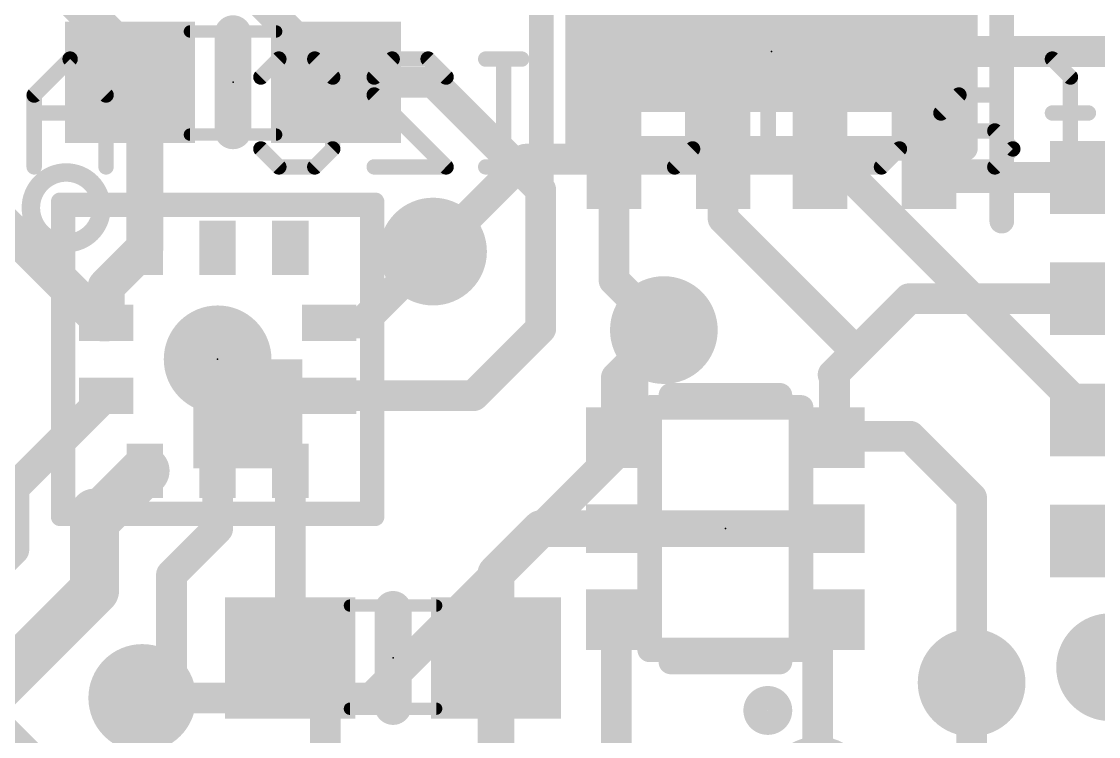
# Model space of a CAD drawing. Extents: x -0.1 to 25.5, y -0.1 to 17.9.
# Drawn here: x 11.08 to 19.97, y 5.78 to 11.68 of the extents above; entities that cross this region are included whole.
import ezdxf

# ---------------------------------------------------------------- set-up
doc = ezdxf.new("R2010")
doc.units = 0
for name, color, linetype in [('1', 12, 'CONTINUOUS'), ('16', 5, 'CONTINUOUS'), ('18', 110, 'CONTINUOUS'), ('21', 40, 'CONTINUOUS'), ('22', 6, 'CONTINUOUS'), ('23', 40, 'CONTINUOUS'), ('51', 253, 'CONTINUOUS')]:
    doc.layers.add(name, color=color, linetype=linetype)

# ---------------------------------------------------------------- blocks, each defined once
blk = doc.blocks.new('RECT')
blk.add_solid([(-0.5, -0.5), (0.5, -0.5), (-0.5, 0.5), (0.5, 0.5)])
blk = doc.blocks.new('ROUNDV')
at = {"const_width": 0.5}
blk.add_lwpolyline([(0, -0.25, 1), (0, 0.25, 1), (0, -0.25)], format="xyb", dxfattribs=at)

msp = doc.modelspace()

# ---------------------------------------------------------------- linework, layer by layer
at = {"layer": '1'}
for points, const_width in [([(13.677, 11.215), (12.0396, 12.8524)], 0.254), ([(11.977, 11.391), (10.795, 12.573)], 0.3048), ([(15.972, 11.714), (15.972, 12.28)], 0.3048), ([(17.672, 11.83), (17.272, 11.43)], 0.3048), ([(16.256, 11.43), (15.972, 11.714)], 0.3048), ([(17.272, 11.43), (16.256, 11.43)], 0.3048), ([(17.672, 11.068), (18.034, 11.43)], 0.254), ([(18.034, 11.43), (21.717, 11.43)], 0.254), ([(11.977, 11.176), (11.977, 11.391)], 0.3048), ([(11.975, 11.174), (11.977, 11.176)], 0.3048), ([(12.1, 11.049), (11.975, 11.174)], 0.3048), ([(13.677, 11.176), (13.677, 11.215)], 0.254), ([(14.478, 11.176), (13.677, 11.176)], 0.254), ([(15.367, 10.287), (14.478, 11.176)], 0.254), ([(12.1, 9.81), (12.1, 11.049)], 0.3048), ([(17.672, 10.58), (17.672, 11.068)], 0.254), ([(15.972, 9.5423), (15.972, 10.58)], 0.254), ([(16.872, 10.58), (16.872, 10.052)], 0.254), ([(18.762, 10.39), (18.572, 10.58)], 0.254), ([(20.346, 10.39), (18.762, 10.39)], 0.254), ([(15.367, 9.144), (15.367, 10.287)], 0.254), ([(11.7514, 9.19), (10.922, 10.0194)], 0.3048), ([(16.872, 10.052), (17.9705, 8.9535)], 0.254), ([(11.78, 9.49), (12.1, 9.81)], 0.3048), ([(13.889, 9.19), (14.478, 9.779)], 0.254), ([(11.78, 9.19), (11.78, 9.49)], 0.3048), ([(16.383, 9.1313), (15.972, 9.5423)], 0.254), ([(18.407, 9.39), (17.9705, 8.9535)], 0.254), ([(20.346, 9.39), (18.407, 9.39)], 0.254), ([(11.7514, 9.19), (11.78, 9.19)], 0.3048), ([(13.62, 9.19), (13.889, 9.19)], 0.254), ([(14.813, 8.59), (15.367, 9.144)], 0.254), ([(15.991, 8.7393), (16.383, 9.1313)], 0.254), ([(17.9705, 8.9535), (17.78, 8.763)], 0.254), ([(17.78, 8.763), (17.791, 8.752)], 0.254), ([(15.991, 8.243), (15.991, 8.7393)], 0.254), ([(17.791, 8.752), (17.791, 8.255)], 0.254), ([(11.78, 8.59), (11.018, 7.828)], 0.254), ([(13.62, 8.59), (14.813, 8.59)], 0.254), ([(17.791, 8.255), (17.791, 8.243)], 0.254), ([(18.415, 8.255), (17.791, 8.255)], 0.254), ([(18.923, 7.747), (18.415, 8.255)], 0.254), ([(12.1, 7.97), (11.75, 7.62)], 0.4064), ([(12.7, 7.97), (12.7, 7.493)], 0.254), ([(13.3, 7.97), (13.3, 6.4284)], 0.254), ([(11.018, 7.828), (11.018, 7.32)], 0.254), ([(11.75, 7.62), (11.684, 7.62)], 0.4064), ([(11.684, 7.62), (11.684, 6.985)], 0.4064), ([(18.923, 6.223), (18.923, 7.747)], 0.254), ([(15.367, 7.493), (14.9978, 7.1238)], 0.3048), ([(15.991, 7.493), (15.367, 7.493)], 0.3048), ([(15.991, 7.493), (17.791, 7.493)], 0.3048), ([(12.7, 7.493), (12.319, 7.112)], 0.254), ([(11.018, 7.32), (10.556, 6.858)], 0.254), ([(12.319, 7.112), (12.319, 6.3373)], 0.254), ([(14.9978, 7.1238), (14.9978, 6.4262)], 0.3048), ([(11.684, 6.985), (10.414, 5.715)], 0.4064), ([(15.991, 6.743), (15.991, 3.926)], 0.254), ([(17.653, 6.605), (17.791, 6.743)], 0.254), ([(17.653, 5.334), (17.653, 6.605)], 0.254), ([(14.9978, 6.4262), (14.9978, 4.3171)], 0.3048), ([(13.3, 6.4284), (13.2978, 6.4262)], 0.254), ([(13.589, 6.1394), (13.3, 6.4284)], 0.254), ([(12.0777, 6.096), (12.319, 6.3373)], 0.254), ([(13.589, 2.921), (13.589, 6.1394)], 0.254)]:
    msp.add_lwpolyline(points, dxfattribs=dict(at, const_width=const_width))
for points, const_width in [([(16.0259, 11.7679, 1), (15.9181, 11.6601)], 0.1524), ([(15.8958, 11.714, 1), (16.0482, 11.714)], 0.1524), ([(16.256, 11.5062, 1), (16.256, 11.3538)], 0.1524), ([(16.2021, 11.3761, 1), (16.3099, 11.4839)], 0.1524), ([(17.2181, 11.4839, 1), (17.3259, 11.3761)], 0.1524), ([(17.272, 11.3538, 1), (17.272, 11.5062)], 0.1524), ([(18.034, 11.4935, 1), (18.034, 11.3665)], 0.127), ([(18.0789, 11.3851, 1), (17.9891, 11.4749)], 0.127), ([(12.0532, 11.391, 1), (11.9008, 11.391)], 0.1524), ([(11.9231, 11.3371, 1), (12.0309, 11.4449)], 0.1524), ([(12.0289, 11.2279, 1), (11.9211, 11.1201)], 0.1524), ([(11.9211, 11.2279, 1), (12.0289, 11.1201)], 0.1524), ([(12.0309, 11.1221, 1), (11.9231, 11.2299)], 0.1524), ([(13.7405, 11.215, 1), (13.6135, 11.215)], 0.127), ([(13.677, 11.2395, 1), (13.677, 11.1125)], 0.127), ([(13.6321, 11.1701, 1), (13.7219, 11.2599)], 0.127), ([(14.5229, 11.2209, 1), (14.4331, 11.1311)], 0.127), ([(14.478, 11.1125, 1), (14.478, 11.2395)], 0.127), ([(11.9008, 11.176, 1), (12.0532, 11.176)], 0.1524), ([(12.1762, 11.049, 1), (12.0238, 11.049)], 0.1524), ([(13.6135, 11.176, 1), (13.7405, 11.176)], 0.127), ([(12.0461, 10.9951, 1), (12.1539, 11.1029)], 0.1524), ([(17.7355, 11.068, 1), (17.6085, 11.068)], 0.127), ([(17.6271, 11.1129, 1), (17.7169, 11.0231)], 0.127), ([(16.0355, 10.58, 1), (15.9085, 10.58)], 0.127), ([(16.9355, 10.58, 1), (16.8085, 10.58)], 0.127), ([(18.6169, 10.6249, 1), (18.5271, 10.5351)], 0.127), ([(17.6085, 10.58, 1), (17.7355, 10.58)], 0.127), ([(18.762, 10.4535, 1), (18.762, 10.3265)], 0.127), ([(18.7171, 10.3451, 1), (18.8069, 10.4349)], 0.127), ([(15.4305, 10.287, 1), (15.3035, 10.287)], 0.127), ([(15.3221, 10.2421, 1), (15.4119, 10.3319)], 0.127), ([(16.9169, 10.0969, 1), (16.8271, 10.0071)], 0.127), ([(16.8085, 10.052, 1), (16.9355, 10.052)], 0.127), ([(12.1539, 9.7561, 1), (12.0461, 9.8639)], 0.1524), ([(12.0238, 9.81, 1), (12.1762, 9.81)], 0.1524), ([(14.5229, 9.7341, 1), (14.4331, 9.8239)], 0.127), ([(11.8562, 9.49, 1), (11.7038, 9.49)], 0.1524), ([(11.7261, 9.5439, 1), (11.8339, 9.4361)], 0.1524), ([(16.0169, 9.5872, 1), (15.9271, 9.4974)], 0.127), ([(15.9085, 9.5423, 1), (16.0355, 9.5423)], 0.127), ([(18.407, 9.4535, 1), (18.407, 9.3265)], 0.127), ([(18.4519, 9.3451, 1), (18.3621, 9.4349)], 0.127), ([(11.7514, 9.2662, 1), (11.7514, 9.1138)], 0.1524), ([(11.78, 9.1138, 1), (11.78, 9.2662)], 0.1524), ([(11.6975, 9.1361, 1), (11.8053, 9.2439)], 0.1524), ([(11.7038, 9.19, 1), (11.8562, 9.19)], 0.1524), ([(13.62, 9.2535, 1), (13.62, 9.1265)], 0.127), ([(13.8441, 9.2349, 1), (13.9339, 9.1451)], 0.127), ([(13.889, 9.1265, 1), (13.889, 9.2535)], 0.127), ([(15.4119, 9.0991, 1), (15.3221, 9.1889)], 0.127), ([(16.4279, 9.0864, 1), (16.3381, 9.1762)], 0.127), ([(15.3035, 9.144, 1), (15.4305, 9.144)], 0.127), ([(16.3381, 9.0864, 1), (16.4279, 9.1762)], 0.127), ([(18.0154, 8.9086, 1), (17.9256, 8.9984)], 0.127), ([(17.9256, 8.9984, 1), (18.0154, 8.9086)], 0.127), ([(17.9256, 8.9086, 1), (18.0154, 8.9984)], 0.127), ([(17.8249, 8.8079, 1), (17.7351, 8.7181)], 0.127), ([(16.0545, 8.7393, 1), (15.9275, 8.7393)], 0.127), ([(15.9461, 8.7842, 1), (16.0359, 8.6944)], 0.127), ([(17.7351, 8.8079, 1), (17.8249, 8.7181)], 0.127), ([(17.8545, 8.752, 1), (17.7275, 8.752)], 0.127), ([(17.7461, 8.7071, 1), (17.8359, 8.7969)], 0.127), ([(11.8249, 8.5451, 1), (11.7351, 8.6349)], 0.127), ([(13.62, 8.6535, 1), (13.62, 8.5265)], 0.127), ([(14.813, 8.5265, 1), (14.813, 8.6535)], 0.127), ([(14.7681, 8.6349, 1), (14.8579, 8.5451)], 0.127), ([(17.8545, 8.255, 1), (17.7275, 8.255)], 0.127), ([(17.791, 8.3185, 1), (17.791, 8.1915)], 0.127), ([(18.4599, 8.2999, 1), (18.3701, 8.2101)], 0.127), ([(18.415, 8.1915, 1), (18.415, 8.3185)], 0.127), ([(15.9275, 8.243, 1), (16.0545, 8.243)], 0.127), ([(17.7275, 8.255, 1), (17.8545, 8.255)], 0.127), ([(17.7275, 8.243, 1), (17.8545, 8.243)], 0.127), ([(12.1718, 7.8982, 1), (12.0282, 8.0418)], 0.2032), ([(12.7635, 7.97, 1), (12.6365, 7.97)], 0.127), ([(13.3635, 7.97, 1), (13.2365, 7.97)], 0.127), ([(11.0815, 7.828, 1), (10.9545, 7.828)], 0.127), ([(10.9731, 7.8729, 1), (11.0629, 7.7831)], 0.127), ([(11.684, 7.7216, 1), (11.684, 7.5184)], 0.2032), ([(11.7856, 7.62, 1), (11.5824, 7.62)], 0.2032), ([(11.75, 7.5184, 1), (11.75, 7.7216)], 0.2032), ([(18.9865, 7.747, 1), (18.8595, 7.747)], 0.127), ([(18.8781, 7.7021, 1), (18.9679, 7.7919)], 0.127), ([(11.6782, 7.6918, 1), (11.8218, 7.5482)], 0.2032), ([(15.367, 7.5692, 1), (15.367, 7.4168)], 0.1524), ([(15.4209, 7.4391, 1), (15.3131, 7.5469)], 0.1524), ([(15.991, 7.5692, 1), (15.991, 7.4168)], 0.1524), ([(15.991, 7.4168, 1), (15.991, 7.5692)], 0.1524), ([(17.791, 7.4168, 1), (17.791, 7.5692)], 0.1524), ([(12.6365, 7.493, 1), (12.7635, 7.493)], 0.127), ([(12.7449, 7.4481, 1), (12.6551, 7.5379)], 0.127), ([(10.9545, 7.32, 1), (11.0815, 7.32)], 0.127), ([(11.0629, 7.2751, 1), (10.9731, 7.3649)], 0.127), ([(12.3825, 7.112, 1), (12.2555, 7.112)], 0.127), ([(12.2741, 7.1569, 1), (12.3639, 7.0671)], 0.127), ([(15.074, 7.1238, 1), (14.9216, 7.1238)], 0.1524), ([(14.9439, 7.1777, 1), (15.0517, 7.0699)], 0.1524), ([(11.7558, 6.9132, 1), (11.6122, 7.0568)], 0.2032), ([(11.5824, 6.985, 1), (11.7856, 6.985)], 0.2032), ([(16.0545, 6.743, 1), (15.9275, 6.743)], 0.127), ([(17.8359, 6.6981, 1), (17.7461, 6.7879)], 0.127), ([(17.7165, 6.605, 1), (17.5895, 6.605)], 0.127), ([(17.6081, 6.6499, 1), (17.6979, 6.5601)], 0.127), ([(15.074, 6.4262, 1), (14.9216, 6.4262)], 0.1524), ([(13.2529, 6.4711, 1), (13.3427, 6.3813)], 0.127), ([(13.3449, 6.4733, 1), (13.2551, 6.3835)], 0.127), ([(13.2365, 6.4284, 1), (13.3635, 6.4284)], 0.127), ([(13.3449, 6.3835, 1), (13.2551, 6.4733)], 0.127), ([(14.9216, 6.4262, 1), (15.074, 6.4262)], 0.1524), ([(12.2555, 6.3373, 1), (12.3825, 6.3373)], 0.127), ([(12.3639, 6.2924, 1), (12.2741, 6.3822)], 0.127), ([(13.6525, 6.1394, 1), (13.5255, 6.1394)], 0.127), ([(13.5441, 6.0945, 1), (13.6339, 6.1843)], 0.127), ([(18.8595, 6.223, 1), (18.9865, 6.223)], 0.127), ([(12.0328, 6.1409, 1), (12.1226, 6.0511)], 0.127)]:
    msp.add_lwpolyline(points, format="xyb", dxfattribs=dict(at, const_width=const_width))
at = {"layer": '16', "const_width": 0.254}
for points in [[(15.24, 10.541), (14.478, 9.779)], [(17.78, 10.541), (15.24, 10.541)], [(21.59, 6.731), (17.78, 10.541)], [(16.129, 8.8773), (16.383, 9.1313)], [(16.129, 8.255), (16.129, 8.8773)], [(13.97, 6.096), (16.129, 8.255)], [(10.287, 6.477), (11.557, 5.207)], [(18.923, 4.953), (18.923, 6.223)], [(12.0777, 6.096), (13.97, 6.096)]]:
    msp.add_lwpolyline(points, dxfattribs=at)
at = {"layer": '16', "const_width": 0.127}
for points in [[(15.24, 10.6045, 1), (15.24, 10.4775)], [(15.2849, 10.4961, 1), (15.1951, 10.5859)], [(17.8249, 10.5859, 1), (17.7351, 10.4961)], [(17.78, 10.4775, 1), (17.78, 10.6045)], [(14.4331, 9.8239, 1), (14.5229, 9.7341)], [(16.4279, 9.0864, 1), (16.3381, 9.1762)], [(16.1925, 8.8773, 1), (16.0655, 8.8773)], [(16.0841, 8.9222, 1), (16.1739, 8.8324)], [(16.1739, 8.2101, 1), (16.0841, 8.2999)], [(16.0655, 8.255, 1), (16.1925, 8.255)], [(18.9865, 6.223, 1), (18.8595, 6.223)], [(12.0777, 6.1595, 1), (12.0777, 6.0325)], [(13.97, 6.0325, 1), (13.97, 6.1595)], [(13.9251, 6.1409, 1), (14.0149, 6.0511)]]:
    msp.add_lwpolyline(points, format="xyb", dxfattribs=at)
at = {"layer": '21'}
for points, const_width in [([(15.372, 10.03), (15.372, 12.83)], 0.2032), ([(19.172, 12.83), (19.172, 10.03)], 0.2032), ([(12.827, 10.776), (12.827, 11.576)], 0.3048), ([(11.4, 10.19), (14, 10.19)], 0.1524), ([(11.4, 7.59), (11.4, 10.19)], 0.1524), ([(14, 10.19), (14, 7.59)], 0.1524), ([(16.441, 8.593), (17.341, 8.593)], 0.2032), ([(14, 7.59), (11.4, 7.59)], 0.1524), ([(14.1478, 6.8262), (14.1478, 6.0262)], 0.3048), ([(16.441, 6.393), (17.341, 6.393)], 0.2032)]:
    msp.add_lwpolyline(points, dxfattribs=dict(at, const_width=const_width))
for points, const_width in [([(12.9032, 11.576, 1), (12.7508, 11.576)], 0.1524), ([(12.7508, 10.776, 1), (12.9032, 10.776)], 0.1524), ([(11.45, 9.8485, 1), (11.45, 10.4315, 1), (11.45, 9.8485)], 0.1524), ([(11.4, 10.2281, 1), (11.4, 10.1519)], 0.0762), ([(11.4381, 10.19, 1), (11.3619, 10.19)], 0.0762), ([(14.0381, 10.19, 1), (13.9619, 10.19)], 0.0762), ([(14, 10.1519, 1), (14, 10.2281)], 0.0762), ([(15.3212, 10.03, 1), (15.4228, 10.03)], 0.1016), ([(19.1212, 10.03, 1), (19.2228, 10.03)], 0.1016), ([(16.441, 8.6438, 1), (16.441, 8.5422)], 0.1016), ([(17.341, 8.5422, 1), (17.341, 8.6438)], 0.1016), ([(11.4, 7.6281, 1), (11.4, 7.5519)], 0.0762), ([(14, 7.5519, 1), (14, 7.6281)], 0.0762), ([(11.3619, 7.59, 1), (11.4381, 7.59)], 0.0762), ([(13.9619, 7.59, 1), (14.0381, 7.59)], 0.0762), ([(14.224, 6.8262, 1), (14.0716, 6.8262)], 0.1524), ([(16.441, 6.4438, 1), (16.441, 6.3422)], 0.1016), ([(17.341, 6.3422, 1), (17.341, 6.4438)], 0.1016), ([(17.241, 5.893, 1), (17.241, 6.093, 1), (17.241, 5.893)], 0.2032), ([(14.0716, 6.0262, 1), (14.224, 6.0262)], 0.1524)]:
    msp.add_lwpolyline(points, format="xyb", dxfattribs=dict(at, const_width=const_width))
at = {"layer": '22', "const_width": 0.127}
for points in [[(11.4824, 11.3673), (11.1858, 11.0707)], [(11.779, 11.0707), (11.4824, 11.3673)], [(13.0568, 11.219), (13.2051, 11.3673)], [(13.2051, 11.3673), (13.5017, 11.3673)], [(13.5017, 11.3673), (13.65, 11.219)], [(13.9923, 11.219), (14.1406, 11.3673)], [(14.1406, 11.3673), (14.4372, 11.3673)], [(14.4372, 11.3673), (14.5855, 11.219)], [(15.2092, 11.3673), (14.9126, 11.3673)], [(15.0609, 10.4775), (15.0609, 11.3673)], [(17.3921, 11.3673), (17.2438, 11.3673)], [(17.2438, 11.3673), (17.2438, 10.4775)], [(19.7385, 11.219), (19.5902, 11.3673)], [(13.65, 11.219), (13.65, 10.6258)], [(13.9923, 11.0707), (13.9923, 11.219)], [(16.6201, 11.219), (16.6201, 10.6258)], [(19.7385, 10.4775), (19.7385, 11.219)], [(11.1858, 11.0707), (11.1858, 10.4775)], [(11.779, 10.4775), (11.779, 11.0707)], [(14.5855, 10.4775), (13.9923, 11.0707)], [(16.7684, 11.0707), (16.4718, 11.0707)], [(17.7344, 10.4775), (17.7344, 11.0707)], [(18.3276, 11.0707), (18.3276, 10.6258)], [(18.8182, 11.0707), (18.6699, 10.9224)], [(19.1148, 11.0707), (18.8182, 11.0707)], [(11.779, 10.9224), (11.1858, 10.9224)], [(18.6699, 10.9224), (18.6699, 10.4775)], [(19.8868, 10.9224), (19.5902, 10.9224)], [(19.1148, 10.7741), (18.6699, 10.7741)], [(19.2631, 10.6258), (19.1148, 10.7741)], [(13.2051, 10.4775), (13.0568, 10.6258)], [(13.65, 10.6258), (13.5017, 10.4775)], [(16.6201, 10.6258), (16.4718, 10.4775)], [(18.3276, 10.6258), (18.1793, 10.4775)], [(19.1148, 10.4775), (19.2631, 10.6258)], [(13.5017, 10.4775), (13.2051, 10.4775)], [(13.9923, 10.4775), (14.5855, 10.4775)], [(15.2092, 10.4775), (14.9126, 10.4775)], [(17.3921, 10.4775), (17.0955, 10.4775)], [(18.1793, 10.4775), (17.7344, 10.4775)], [(18.6699, 10.4775), (19.1148, 10.4775)]]:
    msp.add_lwpolyline(points, dxfattribs=at)
at = {"layer": '22', "const_width": 0.0635}
for points in [[(11.5048, 11.3897, 1), (11.4599, 11.3448)], [(11.5048, 11.3448, 1), (11.4599, 11.3897)], [(13.2051, 11.399, 1), (13.2051, 11.3355)], [(13.2276, 11.3448, 1), (13.1827, 11.3897)], [(13.5242, 11.3897, 1), (13.4792, 11.3448)], [(13.5017, 11.3355, 1), (13.5017, 11.399)], [(14.1406, 11.399, 1), (14.1406, 11.3355)], [(14.1631, 11.3448, 1), (14.1182, 11.3897)], [(14.4597, 11.3897, 1), (14.4148, 11.3448)], [(14.4372, 11.3355, 1), (14.4372, 11.399)], [(14.9126, 11.399, 1), (14.9126, 11.3355)], [(15.0926, 11.3673, 1), (15.0291, 11.3673)], [(15.2092, 11.3355, 1), (15.2092, 11.399)], [(17.2755, 11.3673, 1), (17.212, 11.3673)], [(17.2438, 11.399, 1), (17.2438, 11.3355)], [(17.3921, 11.3355, 1), (17.3921, 11.399)], [(19.6126, 11.3897, 1), (19.5677, 11.3448)], [(13.0344, 11.2414, 1), (13.0793, 11.1965)], [(13.6817, 11.219, 1), (13.6182, 11.219)], [(13.6275, 11.1965, 1), (13.6724, 11.2414)], [(14.0241, 11.219, 1), (13.9606, 11.219)], [(13.9699, 11.2414, 1), (14.0148, 11.1965)], [(14.5631, 11.1965, 1), (14.608, 11.2414)], [(16.6518, 11.219, 1), (16.5883, 11.219)], [(19.7702, 11.219, 1), (19.7067, 11.219)], [(19.716, 11.1965, 1), (19.7609, 11.2414)], [(11.2175, 11.0707, 1), (11.154, 11.0707)], [(11.1633, 11.0931, 1), (11.2082, 11.0482)], [(11.8107, 11.0707, 1), (11.7472, 11.0707)], [(11.7565, 11.0482, 1), (11.8014, 11.0931)], [(14.0148, 11.0931, 1), (13.9699, 11.0482)], [(16.4718, 11.1024, 1), (16.4718, 11.0389)], [(16.7684, 11.0389, 1), (16.7684, 11.1024)], [(17.7662, 11.0707, 1), (17.7027, 11.0707)], [(18.3593, 11.0707, 1), (18.2958, 11.0707)], [(18.8182, 11.1024, 1), (18.8182, 11.0389)], [(18.8407, 11.0482, 1), (18.7958, 11.0931)], [(19.1148, 11.0389, 1), (19.1148, 11.1024)], [(13.9606, 11.0707, 1), (14.0241, 11.0707)], [(11.1858, 10.9541, 1), (11.1858, 10.8906)], [(11.779, 10.8906, 1), (11.779, 10.9541)], [(18.7017, 10.9224, 1), (18.6382, 10.9224)], [(18.6475, 10.9448, 1), (18.6924, 10.8999)], [(19.5902, 10.9541, 1), (19.5902, 10.8906)], [(19.8868, 10.8906, 1), (19.8868, 10.9541)], [(18.6699, 10.8058, 1), (18.6699, 10.7423)], [(19.1373, 10.7965, 1), (19.0924, 10.7516)], [(19.1148, 10.7423, 1), (19.1148, 10.8058)], [(13.0793, 10.6482, 1), (13.0344, 10.6033)], [(13.6724, 10.6033, 1), (13.6275, 10.6482)], [(16.6425, 10.6033, 1), (16.5976, 10.6482)], [(18.35, 10.6033, 1), (18.3051, 10.6482)], [(19.2856, 10.6033, 1), (19.2406, 10.6482)], [(19.2406, 10.6033, 1), (19.2856, 10.6482)], [(13.6182, 10.6258, 1), (13.6817, 10.6258)], [(16.5883, 10.6258, 1), (16.6518, 10.6258)], [(18.2958, 10.6258, 1), (18.3593, 10.6258)], [(11.154, 10.4775, 1), (11.2175, 10.4775)], [(11.7472, 10.4775, 1), (11.8107, 10.4775)], [(13.2051, 10.5093, 1), (13.2051, 10.4458)], [(13.1827, 10.455, 1), (13.2276, 10.5)], [(13.4792, 10.5, 1), (13.5242, 10.455)], [(13.5017, 10.4458, 1), (13.5017, 10.5093)], [(13.9923, 10.5093, 1), (13.9923, 10.4458)], [(14.5631, 10.455, 1), (14.608, 10.5)], [(14.5855, 10.4458, 1), (14.5855, 10.5093)], [(14.9126, 10.5093, 1), (14.9126, 10.4458)], [(15.0291, 10.4775, 1), (15.0926, 10.4775)], [(15.2092, 10.4458, 1), (15.2092, 10.5093)], [(16.4493, 10.5, 1), (16.4943, 10.455)], [(17.0955, 10.5093, 1), (17.0955, 10.4458)], [(17.212, 10.4775, 1), (17.2755, 10.4775)], [(17.3921, 10.4458, 1), (17.3921, 10.5093)], [(17.7344, 10.5093, 1), (17.7344, 10.4458)], [(17.7027, 10.4775, 1), (17.7662, 10.4775)], [(18.1568, 10.5, 1), (18.2017, 10.455)], [(18.1793, 10.4458, 1), (18.1793, 10.5093)], [(18.6699, 10.5093, 1), (18.6699, 10.4458)], [(18.6382, 10.4775, 1), (18.7017, 10.4775)], [(19.0924, 10.5, 1), (19.1373, 10.455)], [(19.1148, 10.4458, 1), (19.1148, 10.5093)], [(19.7067, 10.4775, 1), (19.7702, 10.4775)]]:
    msp.add_lwpolyline(points, format="xyb", dxfattribs=at)
at = {"layer": '23'}
for p in [(17.272, 11.43), (12.827, 11.176), (12.7, 8.89), (16.891, 7.493), (14.1478, 6.4262)]:
    msp.add_point(p, dxfattribs=at)
at = {"layer": '51'}
for points, const_width in [([(15.672, 10.63), (15.672, 12.23)], 0.2032), ([(18.872, 12.23), (18.872, 10.63)], 0.2032), ([(13.183, 11.595), (12.471, 11.595)], 0.1016), ([(13.183, 10.744), (12.471, 10.744)], 0.1016), ([(18.872, 10.63), (15.672, 10.63)], 0.2032), ([(11.45, 10.14), (11.45, 7.64)], 0.1524), ([(13.95, 10.14), (11.45, 10.14)], 0.1524), ([(13.95, 7.64), (13.95, 10.14)], 0.1524), ([(16.266, 8.493), (17.516, 8.493)], 0.2032), ([(16.266, 6.493), (16.266, 8.493)], 0.2032), ([(17.516, 8.493), (17.516, 6.493)], 0.2032), ([(11.45, 7.64), (13.95, 7.64)], 0.1524), ([(13.7918, 6.8582), (14.5038, 6.8582)], 0.1016), ([(17.516, 6.493), (16.266, 6.493)], 0.2032), ([(13.7918, 6.0072), (14.5038, 6.0072)], 0.1016)]:
    msp.add_lwpolyline(points, dxfattribs=dict(at, const_width=const_width))
for points, const_width in [([(12.471, 11.6204, 1), (12.471, 11.5696)], 0.0508), ([(13.183, 11.5696, 1), (13.183, 11.6204)], 0.0508), ([(12.471, 10.7694, 1), (12.471, 10.7186)], 0.0508), ([(13.183, 10.7186, 1), (13.183, 10.7694)], 0.0508), ([(15.672, 10.6808, 1), (15.672, 10.5792)], 0.1016), ([(15.6212, 10.63, 1), (15.7228, 10.63)], 0.1016), ([(18.8212, 10.63, 1), (18.9228, 10.63)], 0.1016), ([(18.872, 10.5792, 1), (18.872, 10.6808)], 0.1016), ([(11.45, 9.8485, 1), (11.45, 10.4315, 1), (11.45, 9.8485)], 0.1524), ([(11.4881, 10.14, 1), (11.4119, 10.14)], 0.0762), ([(11.45, 10.1781, 1), (11.45, 10.1019)], 0.0762), ([(13.9881, 10.14, 1), (13.9119, 10.14)], 0.0762), ([(13.95, 10.1019, 1), (13.95, 10.1781)], 0.0762), ([(16.266, 8.5438, 1), (16.266, 8.4422)], 0.1016), ([(16.3168, 8.493, 1), (16.2152, 8.493)], 0.1016), ([(17.5668, 8.493, 1), (17.4652, 8.493)], 0.1016), ([(17.516, 8.4422, 1), (17.516, 8.5438)], 0.1016), ([(11.45, 7.6781, 1), (11.45, 7.6019)], 0.0762), ([(11.4119, 7.64, 1), (11.4881, 7.64)], 0.0762), ([(13.9119, 7.64, 1), (13.9881, 7.64)], 0.0762), ([(13.95, 7.6019, 1), (13.95, 7.6781)], 0.0762), ([(13.7918, 6.8836, 1), (13.7918, 6.8328)], 0.0508), ([(14.5038, 6.8328, 1), (14.5038, 6.8836)], 0.0508), ([(16.266, 6.5438, 1), (16.266, 6.4422)], 0.1016), ([(17.516, 6.4422, 1), (17.516, 6.5438)], 0.1016), ([(16.2152, 6.493, 1), (16.3168, 6.493)], 0.1016), ([(17.4652, 6.493, 1), (17.5668, 6.493)], 0.1016), ([(13.7918, 6.0326, 1), (13.7918, 5.9818)], 0.0508), ([(14.5038, 5.9818, 1), (14.5038, 6.0326)], 0.0508)]:
    msp.add_lwpolyline(points, format="xyb", dxfattribs=dict(at, const_width=const_width))

# ---------------------------------------------------------------- block references
at = {"layer": '1', "xscale": 1.075, "rotation": 180}
for p in [(11.977, 11.176), (13.677, 11.176)]:
    msp.add_blockref('RECT', p, dxfattribs=at)
at = {"layer": '1'}
for p, xscale, yscale, rotation in [((15.972, 10.58), 0.45, 0.9, 180), ((16.872, 10.58), 0.45, 0.9, 180), ((17.672, 10.58), 0.45, 0.9, 180), ((18.572, 10.58), 0.45, 0.9, 180), ((20.346, 10.39), 1.55, 0.6, 180), ((20.346, 9.39), 1.55, 0.6, 180), ((11.78, 9.19), 0.3, 0.45, 90), ((13.62, 9.19), 0.3, 0.45, 90), ((11.78, 8.59), 0.3, 0.45, 90), ((13.62, 8.59), 0.3, 0.45, 90), ((20.346, 8.39), 1.55, 0.6, 180), ((15.991, 8.243), 0.5, 0.5, 90), ((17.791, 8.243), 0.5, 0.5, 90), ((12.1, 7.97), 0.3, 0.45, 180), ((12.7, 7.97), 0.3, 0.45, 180), ((13.3, 7.97), 0.3, 0.45, 180), ((15.991, 7.493), 0.4, 0.5, 90), ((17.791, 7.493), 0.4, 0.5, 90), ((20.346, 7.39), 1.55, 0.6, 180), ((15.991, 6.743), 0.5, 0.5, 90), ((17.791, 6.743), 0.5, 0.5, 90)]:
    msp.add_blockref('RECT', p, dxfattribs=dict(at, xscale=xscale, yscale=yscale, rotation=rotation))
at = {"layer": '1', "xscale": 0.3, "yscale": 0.45}
for p in [(12.1, 9.81), (12.7, 9.81), (13.3, 9.81)]:
    msp.add_blockref('RECT', p, dxfattribs=at)
at = {"layer": '1', "xscale": 1.075}
for p in [(13.2978, 6.4262), (14.9978, 6.4262)]:
    msp.add_blockref('RECT', p, dxfattribs=at)
at = {"layer": '18', "xscale": 0.889, "yscale": 0.889}
for p in [(14.478, 9.779), (14.478, 9.779), (16.383, 9.1313), (16.383, 9.1313), (12.7, 8.89), (12.7, 8.89), (20.066, 6.35), (20.066, 6.35), (18.923, 6.223), (18.923, 6.223), (12.0777, 6.096), (12.0777, 6.096), (17.653, 5.334), (17.653, 5.334)]:
    msp.add_blockref('ROUNDV', p, dxfattribs=at)
at = {"layer": '51', "xscale": 3.1, "rotation": 180}
msp.add_blockref('RECT', (17.272, 11.43), dxfattribs=at)
at = {"layer": '51'}
for p, xscale, yscale, rotation in [((12.2468, 11.1709), 0.5001, 0.95, 180), ((13.4152, 11.1709), 0.5001, 0.95, 180), ((16.016, 8.143), 0.25, 0.35, 90), ((17.766, 8.143), 0.25, 0.35, 90), ((16.016, 7.493), 0.25, 0.35, 90), ((17.766, 7.493), 0.25, 0.35, 90), ((16.016, 6.843), 0.25, 0.35, 90), ((17.766, 6.843), 0.25, 0.35, 90)]:
    msp.add_blockref('RECT', p, dxfattribs=dict(at, xscale=xscale, yscale=yscale, rotation=rotation))
for p, xscale, yscale in [((12.95, 8.44), 0.9, 0.9), ((13.5597, 6.4313), 0.5001, 0.95), ((14.7281, 6.4313), 0.5001, 0.95)]:
    msp.add_blockref('RECT', p, dxfattribs=dict(at, xscale=xscale, yscale=yscale))

doc.saveas('drawing.dxf')
